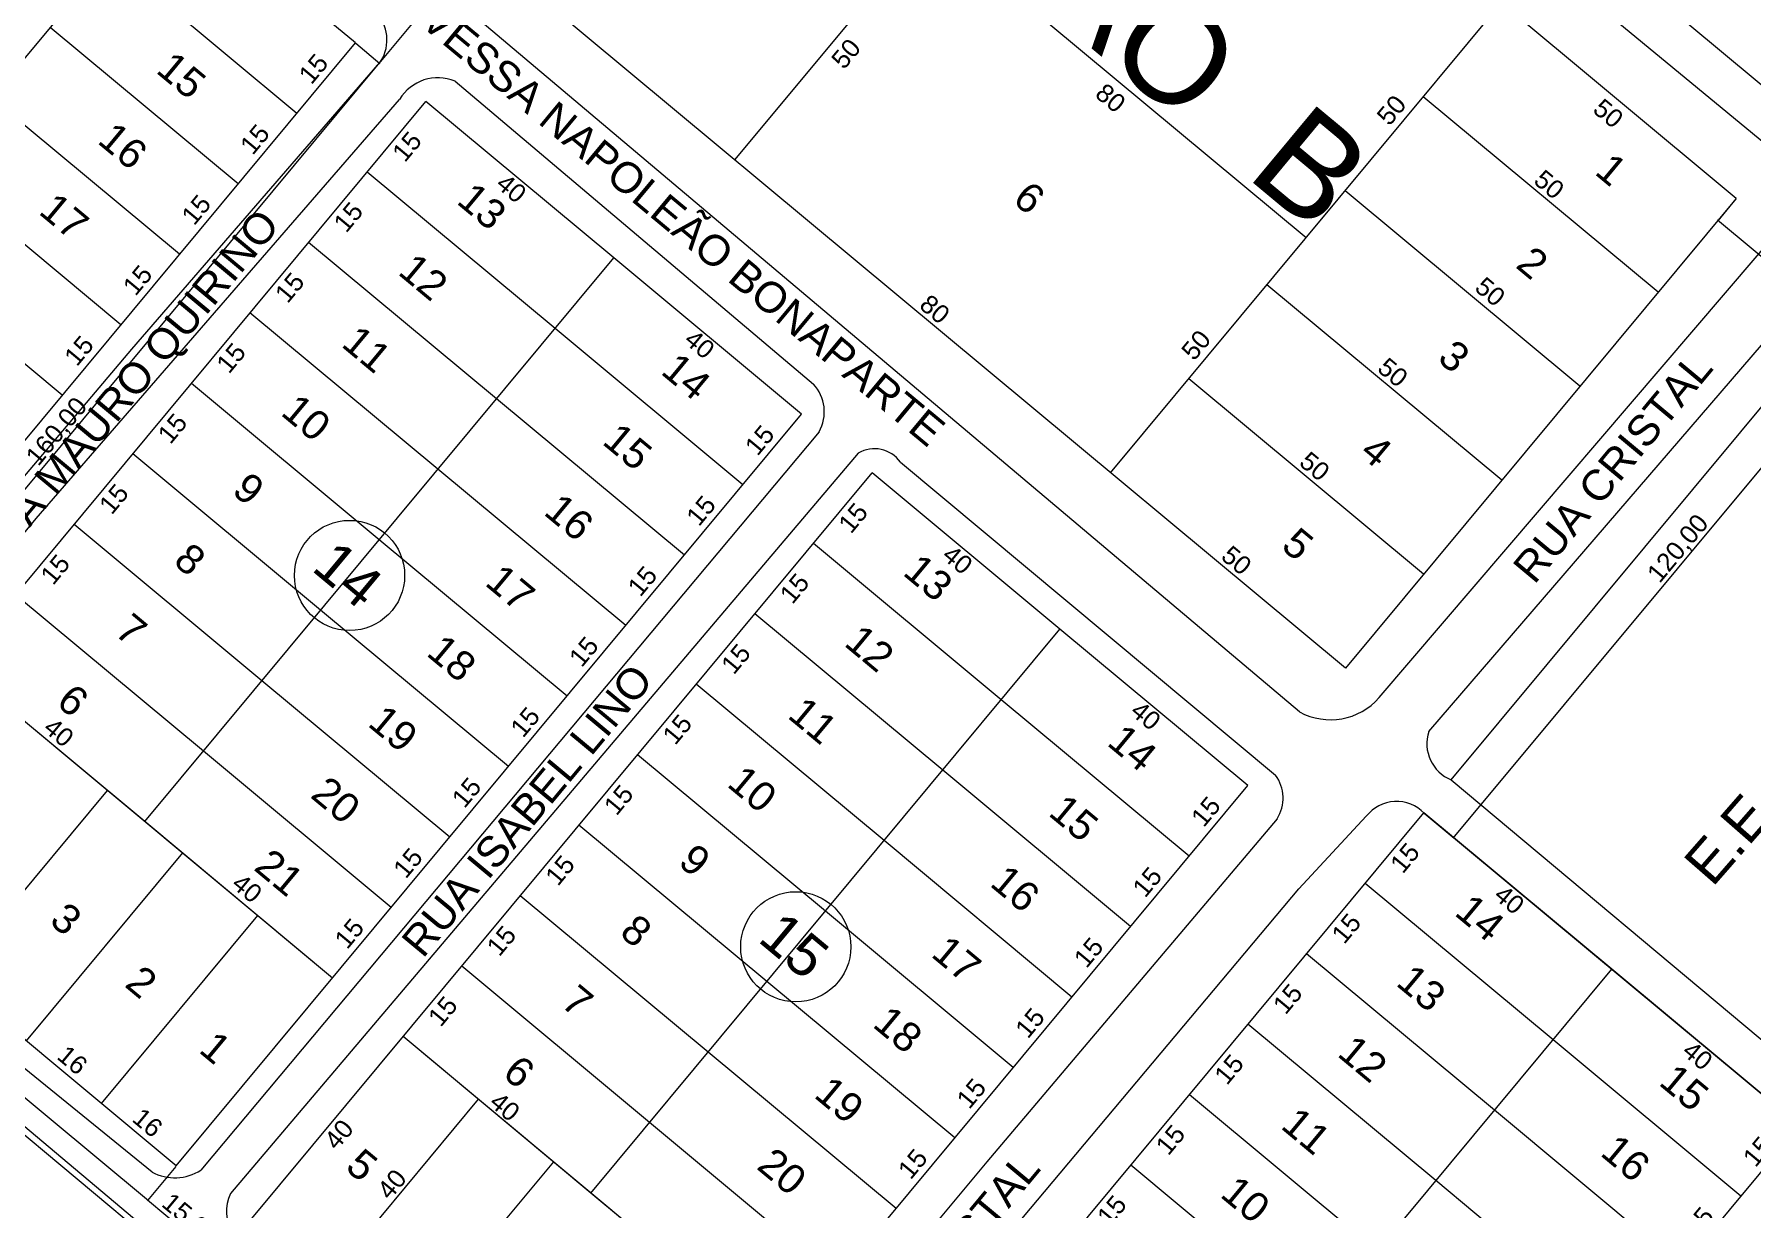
# Model space of a CAD drawing. Header units: metres. Extents: x 3808 to 8215, y 2374 to 6187.
# Drawn here: x 5928.6 to 6209.6, y 4571 to 4763.2 of the extents above; entities that cross this region are included whole.
import ezdxf
from ezdxf.enums import TextEntityAlignment as Align

# ---------------------------------------------------------------- set-up
doc = ezdxf.new("R2010")
doc.units = ezdxf.units.M
doc.layers.add('0 - MEIO FIO 2', color=251, linetype='Continuous')
doc.layers.add('vista', color=7, linetype='Continuous')
doc.styles.add('MtXpl_Swis721_BlkOul', font='swissko.ttf')
doc.styles.add('pedro', font='arial.ttf', dxfattribs={"height": 3})

msp = doc.modelspace()

# ---------------------------------------------------------------- linework, layer by layer
at = {"color": 0, "linetype": 'ByBlock', "lineweight": 5}
for p, q in [((5985.078, 4758.41), (5985.065, 4758.551)), ((5985.065, 4758.551), (5985.078, 4758.41)), ((6204.216, 4732.749), (6204.075, 4732.736)), ((6160.871, 4631.782), (6160.884, 4631.641)), ((5947.092, 4572.414), (5947.233, 4572.427)), ((5947.233, 4572.427), (5947.092, 4572.414))]:
    msp.add_line(p, q, dxfattribs=at)
at = {"layer": '0 - MEIO FIO 2', "lineweight": 5}
for p, q in [((6135.65, 4652.307), (5937.564, 4819.368)), ((6214.75, 4742.868), (6136.52, 4807.388)), ((6222.01, 4745.85), (6165.902, 4792.663)), ((5944.514, 4711.643), (5985.135, 4758.557)), ((5997.434, 4755.487), (6056.088, 4705.949)), ((5928.899, 4683.971), (5988.362, 4752.518)), ((6148.675, 4654.641), (6216.287, 4733.668)), ((6156.805, 4649.12), (6214.954, 4716.621)), ((5907.516, 4667.923), (5944.514, 4711.643)), ((6057.026, 4698.136), (5955.831, 4577.328)), ((6063.404, 4694.646), (5960.686, 4573.473)), ((6070.335, 4693.162), (6131.718, 4641.973)), ((5889.64, 4636.621), (5928.899, 4683.971)), ((6160.478, 4641.175), (6222.564, 4589.197)), ((6131.965, 4634.801), (6084.443, 4578.666)), ((6135.535, 4623.377), (6146.576, 4635.241)), ((5947.842, 4577.015), (5888.477, 4625.217)), ((6066.533, 4541.179), (6135.535, 4623.377)), ((6004.83, 4518.996), (5903.428, 4604.236)), ((5949.805, 4563.958), (5902.73, 4603.305)), ((6084.443, 4578.666), (6033.231, 4517.284))]:
    msp.add_line(p, q, dxfattribs=at)
for centre, radius, start, end in [((5979.943, 4762.236), 6.351, 322.88329, 40.95231), ((5994.609, 4748.774), 7.283, 67.1818, 149.06406), ((6051.182, 4701.397), 6.693, 330.83814, 42.85949), ((6066.057, 4690.11), 5.255, 35.51212, 120.3195), ((6140.713, 4661.558), 10.546, 241.30682, 319.01852), ((6162.877, 4647.105), 6.397, 161.63792, 247.97586), ((6126.605, 4638.207), 6.351, 327.57563, 36.37611), ((6151.527, 4631.347), 6.299, 43.91077, 141.81806), ((5951.57, 4583.965), 7.886, 241.7873, 302.70002), ((5966.923, 4570.542), 6.891, 154.82548, 211.13801)]:
    msp.add_arc(centre, radius, start, end, dxfattribs=at)
at = {"layer": 'vista', "lineweight": 5}
for p, q in [((6207.128, 4736.327), (6007.266, 4902.625)), ((6207.128, 4736.327), (6007.266, 4902.625)), ((6136.712, 4729.872), (6013.72, 4832.21)), ((6143.167, 4659.457), (5943.305, 4825.755)), ((6043.236, 4742.606), (6107.197, 4819.476)), ((5873.623, 4695.105), (5950.376, 4787.349)), ((5981.124, 4761.765), (5950.376, 4787.349)), ((5971.529, 4750.234), (5940.781, 4775.819)), ((6104.732, 4691.437), (6168.693, 4768.307)), ((5961.935, 4738.704), (5931.187, 4764.288)), ((5878.786, 4638.773), (5981.124, 4761.765)), ((6194.336, 4720.953), (6155.901, 4752.933)), ((5890.317, 4629.179), (5992.654, 4752.171)), ((5952.341, 4727.173), (5921.593, 4752.758)), ((6023.402, 4726.586), (5992.654, 4752.171)), ((5942.747, 4715.643), (5911.999, 4741.227)), ((6013.808, 4715.056), (5983.06, 4740.64)), ((6181.543, 4705.579), (6143.108, 4737.559)), ((6207.128, 4736.327), (6143.167, 4659.457)), ((5933.153, 4704.112), (5902.405, 4729.697)), ((6004.214, 4703.525), (5973.466, 4729.11)), ((6160.478, 4641.175), (6232.741, 4728.024)), ((5946.649, 4634.342), (6023.402, 4726.586)), ((6054.15, 4701.002), (6023.402, 4726.586)), ((6168.751, 4690.205), (6130.316, 4722.185)), ((5994.62, 4691.995), (5963.872, 4717.579)), ((6044.556, 4689.472), (6013.808, 4715.056)), ((5985.026, 4680.464), (5954.278, 4706.049)), ((6155.959, 4674.831), (6117.524, 4706.811)), ((6034.962, 4677.941), (6004.214, 4703.525)), ((5951.813, 4578.01), (6054.15, 4701.002)), ((5975.431, 4668.934), (5944.683, 4694.518)), ((5963.343, 4568.416), (6065.681, 4691.408)), ((6025.368, 4666.411), (5994.62, 4691.995)), ((6096.429, 4665.824), (6065.681, 4691.408)), ((5965.837, 4657.403), (5935.089, 4682.988)), ((6015.774, 4654.88), (5985.026, 4680.464)), ((6086.835, 4654.293), (6056.087, 4679.877)), ((5956.243, 4645.873), (5925.495, 4671.457)), ((6006.18, 4643.349), (5975.431, 4668.934)), ((6019.676, 4573.579), (6096.429, 4665.824)), ((6077.24, 4642.763), (6046.492, 4668.347)), ((6127.177, 4640.239), (6096.429, 4665.824)), ((5977.397, 4608.758), (5915.901, 4659.927)), ((5946.649, 4634.342), (5915.901, 4659.927)), ((5996.585, 4631.819), (5965.837, 4657.403)), ((6067.646, 4631.232), (6036.898, 4656.816)), ((6117.583, 4628.709), (6086.835, 4654.293)), ((5986.991, 4620.288), (5956.243, 4645.873)), ((6058.052, 4619.702), (6027.304, 4645.286)), ((6107.988, 4617.178), (6077.24, 4642.763)), ((5940.499, 4639.459), (5914.915, 4608.711)), ((6024.839, 4517.247), (6127.177, 4640.239)), ((6044.057, 4501.257), (6155.988, 4635.78)), ((6155.988, 4635.78), (6155.995, 4635.787)), ((6155.988, 4635.78), (6217.484, 4584.611)), ((6186.736, 4610.195), (6155.988, 4635.78)), ((6217.484, 4584.611), (6155.988, 4635.78)), ((5977.397, 4608.758), (5946.649, 4634.342)), ((6048.458, 4608.171), (6017.71, 4633.755)), ((5951.813, 4578.01), (5890.317, 4629.179)), ((5952.799, 4629.225), (5927.214, 4598.477)), ((6098.394, 4605.648), (6067.646, 4631.232)), ((6177.142, 4598.665), (6146.394, 4624.249)), ((6038.864, 4596.641), (6008.116, 4622.225)), ((5965.098, 4618.992), (5939.514, 4588.244)), ((6088.8, 4594.117), (6058.052, 4619.702)), ((6167.548, 4587.134), (6136.8, 4612.718)), ((6029.27, 4585.11), (5998.522, 4610.694)), ((6100.389, 4506.421), (6186.736, 4610.195)), ((6217.484, 4584.611), (6186.736, 4610.195)), ((6079.206, 4582.587), (6048.458, 4608.171)), ((6157.954, 4575.604), (6127.206, 4601.188)), ((6050.424, 4547.995), (5988.928, 4599.164)), ((6019.676, 4573.579), (5988.928, 4599.164)), ((6207.89, 4573.08), (6177.142, 4598.665)), ((6069.612, 4571.056), (6038.864, 4596.641)), ((6001.227, 4588.93), (5975.643, 4558.182)), ((6148.36, 4564.073), (6117.612, 4589.657)), ((6198.296, 4561.55), (6167.548, 4587.134)), ((6060.018, 4559.526), (6029.27, 4585.11)), ((6105.553, 4450.088), (6217.484, 4584.611)), ((6013.526, 4578.696), (5987.942, 4547.948)), ((6138.766, 4552.543), (6108.018, 4578.127)), ((6050.424, 4547.995), (6019.676, 4573.579)), ((6188.702, 4550.019), (6157.954, 4575.604))]:
    msp.add_line(p, q, dxfattribs=at)
at = {"layer": 'vista', "color": 1, "lineweight": 5}
for p, q in [((5985.007, 4758.403), (6001.125, 4777.775)), ((5981.2, 4761.701), (5985.148, 4758.416)), ((5981.2, 4761.701), (5985.148, 4758.416)), ((5882.67, 4635.411), (5985.135, 4758.557)), ((6207.064, 4736.25), (6204.081, 4732.665)), ((6204.068, 4732.806), (6223.44, 4716.688)), ((6160.813, 4631.635), (6237.694, 4724.033)), ((6156.065, 4635.716), (6160.954, 4631.648)), ((5885.589, 4623.653), (5947.239, 4572.357)), ((5951.749, 4577.933), (5947.098, 4572.344)), ((5951.749, 4577.933), (5947.098, 4572.344)), ((5947.085, 4572.485), (5958.77, 4562.763))]:
    msp.add_line(p, q, dxfattribs=at)
at = {"layer": 'vista', "color": 7, "lineweight": 5}
for centre in [(5980.172, 4674.631), (6053.198, 4613.868)]:
    msp.add_circle(centre, 9.014, dxfattribs=at)

# ---------------------------------------------------------------- texts
at = {"layer": 'vista', "color": 1, "lineweight": 5}
for s, height, rotation, style, p in [('QUARTEIRÃO  B', 16.26859, 320.23736, 'MtXpl_Swis721_BlkOul', (6001.403, 4844.238)), ('50', 3, 50.23736, 'pedro', (6061.081, 4757.265)), ('15', 3, 50.23736, 'pedro', (5973.91, 4754.791)), ('80', 3, 320.23736, 'pedro', (6101.981, 4753.096)), ('50', 3, 50.23736, 'pedro', (6150.352, 4748.03)), ('50', 3, 320.23736, 'pedro', (6183.446, 4750.575)), ('15', 3, 50.23736, 'pedro', (5964.316, 4743.26)), ('15', 3, 50.23736, 'pedro', (5989.209, 4742.061)), ('40', 3, 320.23736, 'pedro', (6003.917, 4738.318)), ('50', 3, 320.23736, 'pedro', (6173.768, 4738.943)), ('15', 3, 50.23736, 'pedro', (5954.722, 4731.73)), ('15', 3, 50.23736, 'pedro', (5979.615, 4730.53)), ('15', 3, 50.23736, 'pedro', (5945.128, 4720.199)), ('15', 3, 50.23736, 'pedro', (5970.021, 4719)), ('50', 3, 320.23736, 'pedro', (6164.115, 4721.406)), ('80', 3, 320.23736, 'pedro', (6073.221, 4718.532)), ('15', 3, 50.23736, 'pedro', (5935.533, 4708.669)), ('40', 3, 320.23736, 'pedro', (6034.729, 4712.811)), ('50', 3, 50.23736, 'pedro', (6118.372, 4709.595)), ('15', 3, 50.23736, 'pedro', (5960.427, 4707.469)), ('50', 3, 320.23736, 'pedro', (6148.183, 4708.195)), ('160,00', 3, 50.23736, 'pedro', (5929.227, 4692.371)), ('15', 3, 50.23736, 'pedro', (5950.833, 4695.939)), ('15', 3, 50.23736, 'pedro', (6046.936, 4694.028)), ('50', 3, 320.23736, 'pedro', (6135.391, 4692.821)), ('15', 3, 50.23736, 'pedro', (5941.239, 4684.408)), ('15', 3, 50.23736, 'pedro', (6037.342, 4682.497)), ('15', 3, 50.23736, 'pedro', (6062.236, 4681.298)), ('120,00', 3, 50.23736, 'pedro', (6194.578, 4673.22)), ('15', 3, 50.23736, 'pedro', (5931.644, 4672.878)), ('40', 3, 320.23736, 'pedro', (6076.944, 4677.555)), ('50', 3, 320.23736, 'pedro', (6122.599, 4677.447)), ('15', 3, 50.23736, 'pedro', (6027.748, 4670.967)), ('15', 3, 50.23736, 'pedro', (6052.642, 4669.767)), ('15', 3, 50.23736, 'pedro', (6018.154, 4659.436)), ('15', 3, 50.23736, 'pedro', (6043.047, 4658.237)), ('15', 3, 50.23736, 'pedro', (6008.56, 4647.906)), ('15', 3, 50.23736, 'pedro', (6033.453, 4646.706)), ('40', 3, 320.23736, 'pedro', (6107.756, 4652.048)), ('40', 3, 320.23736, 'pedro', (5929.848, 4649.3)), ('15', 3, 50.23736, 'pedro', (5998.966, 4636.375)), ('15', 3, 50.23736, 'pedro', (6023.859, 4635.176)), ('15', 3, 50.23736, 'pedro', (6119.963, 4633.265)), ('15', 3, 50.23736, 'pedro', (5989.372, 4624.845)), ('15', 3, 50.23736, 'pedro', (6152.543, 4625.669)), ('15', 3, 50.23736, 'pedro', (6014.265, 4623.645)), ('15', 3, 50.23736, 'pedro', (6110.369, 4621.734)), ('40', 3, 320.23736, 'pedro', (5960.66, 4623.793)), ('40', 3, 320.23736, 'pedro', (6167.251, 4621.927)), ('15', 3, 50.23736, 'pedro', (5979.778, 4613.314)), ('15', 3, 50.23736, 'pedro', (6142.949, 4614.139)), ('15', 3, 50.23736, 'pedro', (6004.671, 4612.115)), ('15', 3, 50.23736, 'pedro', (6100.775, 4610.204)), ('15', 3, 50.23736, 'pedro', (6133.355, 4602.608)), ('15', 3, 50.23736, 'pedro', (5995.077, 4600.584)), ('15', 3, 50.23736, 'pedro', (6091.181, 4598.673)), ('16', 3, 320.23736, 'pedro', (5932.087, 4595.676)), ('15', 3, 50.23736, 'pedro', (6123.761, 4591.078)), ('40', 3, 320.23736, 'pedro', (6198.063, 4596.42)), ('15', 3, 50.23736, 'pedro', (6081.587, 4587.143)), ('16', 3, 320.23736, 'pedro', (5944.386, 4585.442)), ('40', 3, 320.23736, 'pedro', (6002.851, 4588.045)), ('40', 3, 50.23736, 'pedro', (5978.067, 4580.422)), ('15', 3, 50.23736, 'pedro', (6114.167, 4579.547)), ('15', 3, 50.23736, 'pedro', (6210.271, 4577.637)), ('15', 3, 50.23736, 'pedro', (6071.992, 4575.612)), ('40', 3, 50.23736, 'pedro', (5986.744, 4572.287)), ('15,00', 3, 320.23736, 'pedro', (5949.21, 4571.554)), ('15', 3, 50.23736, 'pedro', (6104.573, 4568.017)), ('15', 3, 50.23736, 'pedro', (6200.677, 4566.106))]:
    msp.add_text(s, height=height, rotation=rotation, dxfattribs=dict(at, style=style)).set_placement(p)
at = {"layer": 'vista', "lineweight": 5, "style": 'pedro'}
for s, rotation, p in [('TRAVESSA NAPOLEÃO BONAPARTE', 320.23736, (5983.938, 4777.59)), ('RUA MAURO QUIRINO', 50.23736, (5917.556, 4677.862)), ('RUA CRISTAL', 50.23736, (6170.231, 4676.202)), ('RUA ISABEL LINO', 50.23736, (5988.328, 4615.015)), ('RUA CRISTAL', 50.23736, (6060.153, 4545.23))]:
    msp.add_text(s, height=4.992, rotation=rotation, dxfattribs=at).set_placement(p, align=Align.TOP_LEFT)
for s, p in [('15', (5948.295, 4757.037)), ('16', (5938.716, 4745.494)), ('1', (6183.758, 4740.418)), ('6', (6088.485, 4735.788)), ('17', (5929.094, 4733.933)), ('13', (5997.494, 4735.616)), ('2', (6170.833, 4725.154)), ('12', (5987.891, 4724.037)), ('11', (5978.634, 4712.226)), ('3', (6158.017, 4709.855)), ('14', (6030.911, 4707.755)), ('10', (5968.717, 4701.018)), ('15', (6021.322, 4696.274)), ('4', (6145.287, 4694.387)), ('9', (5960.719, 4688.158)), ('16', (6011.743, 4684.731)), ('5', (6132.425, 4679.124)), ('8', (5951.128, 4676.626)), ('13', (6070.52, 4674.853)), ('17', (6002.121, 4673.17)), ('7', (5941.5, 4665.083)), ('12', (6060.918, 4663.274)), ('18', (5992.549, 4661.674)), ('6', (5931.952, 4653.554)), ('19', (5982.955, 4650.143)), ('11', (6051.661, 4651.463)), ('14', (6103.937, 4646.992)), ('20', (5973.576, 4638.434)), ('10', (6041.743, 4640.255)), ('15', (6094.348, 4635.511)), ('21', (5964.306, 4626.581)), ('9', (6033.746, 4627.396)), ('16', (6084.769, 4623.968)), ('3', (5930.846, 4617.798)), ('14', (6160.808, 4619.186)), ('8', (6024.154, 4615.863)), ('17', (6075.148, 4612.407)), ('2', (5943.17, 4607.489)), ('13', (6151.234, 4607.694)), ('7', (6014.527, 4604.32)), ('18', (6065.576, 4600.911)), ('1', (5955.301, 4596.75)), ('12', (6141.631, 4596.115)), ('6', (6004.979, 4592.792)), ('15', (6194.25, 4591.413)), ('19', (6055.982, 4589.381)), ('11', (6132.375, 4584.304)), ('16', (6184.671, 4579.87)), ('5', (5979.267, 4577.52)), ('20', (6046.603, 4577.671)), ('10', (6122.457, 4573.096))]:
    msp.add_text(s, height=4.8, rotation=320.23736, dxfattribs=at).set_placement(p)
at = {"layer": 'vista', "color": 7, "lineweight": 5, "style": 'pedro'}
for s, height, rotation, p in [('E.E. 19 DE JULHO', 6.77858, 48.86128, (6203.201, 4623.462)), ('14', 6.7786, 320.23736, (5973.739, 4675.578)), ('15', 6.7786, 320.23736, (6046.772, 4614.885))]:
    msp.add_text(s, height=height, rotation=rotation, dxfattribs=at).set_placement(p)

doc.saveas('drawing.dxf')
